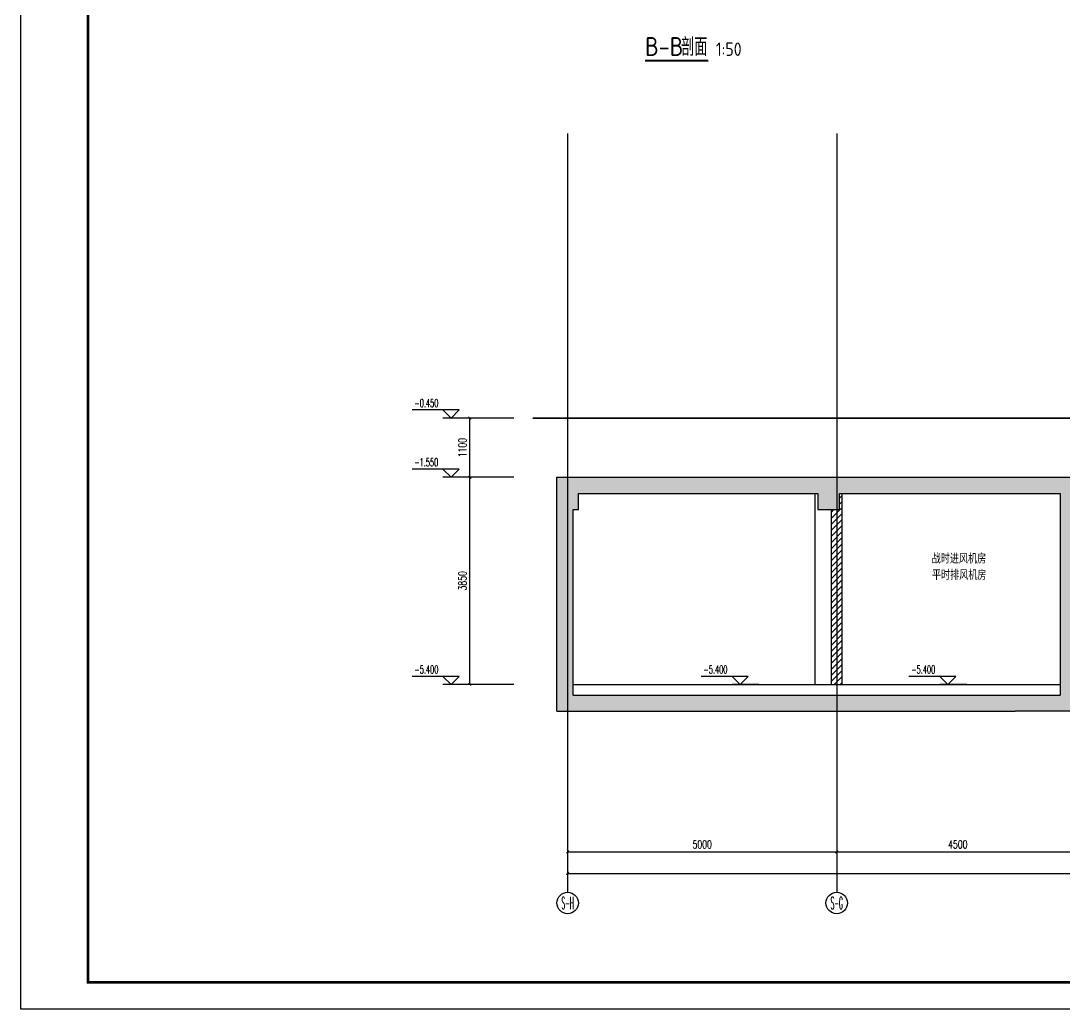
# Model space of a CAD drawing. Extents: x 0 to 2037025, y -2738621 to 0.
# Drawn here: x 1010039 to 1029422, y -1460076 to -1441711 of the extents above; entities that cross this region are included whole.
import ezdxf
from ezdxf.enums import TextEntityAlignment as Align

# ---------------------------------------------------------------- set-up
doc = ezdxf.new("R2010")
doc.units = 0
doc.header["$LTSCALE"] = 10
doc.header["$MEASUREMENT"] = 0
doc.linetypes.add('DOTE', pattern=[2.42, 2, -0.2, 0.02, -0.2])
for name, color, linetype in [('AXIS', 3, 'Continuous'), ('AXIS_TEXT', 7, 'Continuous'), ('DIM_ELEV', 3, 'Continuous'), ('DIM_SYMB', 3, 'Continuous'), ('DOTE', 1, 'DOTE'), ('PUB_DIM', 3, 'Continuous'), ('PUB_HATCH', 252, 'Continuous'), ('PUB_TEXT', 7, 'Continuous'), ('WALL', 4, 'Continuous'), ('图框', 142, 'Continuous'), ('批量导出图层', 1, 'Continuous')]:
    doc.layers.add(name, color=color, linetype=linetype)
doc.styles.add('_TCH_AXIS', font='COMPLEX', dxfattribs={"bigfont": 'GBCBIG'})
doc.styles.add('_TCH_DIM', font='SIMPLEX.shx', dxfattribs={"width": 0.7, "bigfont": 'GBCBIG.shx'})
doc.styles.add('_TCH_DIM_T3', font='simplex_.ttf', dxfattribs={"width": 0.705882, "bigfont": 'GBCBIG'})
doc.styles.add('COMPLEX', font='COMPLEX')
doc.styles.get("Standard").update_dxf_attribs({"font": 'gbenor.shx', "bigfont": 'gbcbig.shx'})
doc.dimstyles.new('_TCH_ARCH&&50', dxfattribs={"dimtxt": 148.75, "dimasz": 50, "dimexe": 125, "dimexo": 150, "dimgap": 63.125, "dimtad": 1, "dimdec": 0, "dimzin": 0, "dimdsep": 46, "dimtxsty": '_TCH_DIM_T3', "dimblk": 'ARCHTICK', "dimcen": 0.09, "dimclrt": 7, "dimazin": 2, "dimtfac": 1, "dimtdec": 0, "dimtix": 1, "dimtmove": 2, "dimatfit": 3, "dimfxl": 0, "dimtolj": 1, "dimtzin": 0, "dimarcsym": 0})

# ---------------------------------------------------------------- blocks, each defined once
blk = doc.blocks.new('图框A0')
at = {"layer": '图框'}
blk.add_lwpolyline([(0, 0), (0, 84100), (118900, 84100), (118900, 0)], close=True, dxfattribs=at)
at = {"layer": '图框', "const_width": 100}
blk.add_lwpolyline([(2500, 1000), (117900, 1000), (117900, 83100), (2500, 83100)], close=True, dxfattribs=at)
blk = doc.blocks.new('_ArchTick')
at = {"color": 0, "linetype": 'ByBlock', "const_width": 0.4}
blk.add_lwpolyline([(-0.5, -0.5), (0.5, 0.5)], dxfattribs=at)
blk = doc.blocks.new('*D590')
at = {"layer": 'AXIS', "color": 0, "lineweight": -2, "transparency": 16777216}
for p, q in [((1025197, -1456054), (1025197, -1457279)), ((1029697, -1456054), (1029697, -1457279)), ((1025197, -1457154), (1029697, -1457154))]:
    blk.add_line(p, q, dxfattribs=at)
at = {"layer": 'Defpoints', "color": 0, "transparency": 16777216}
for p in [(1025197, -1455904), (1029697, -1455904), (1029697, -1457154)]:
    blk.add_point(p, dxfattribs=at)
at = {"layer": 'AXIS', "color": 0, "lineweight": -2, "transparency": 16777216, "xscale": 50, "yscale": 50, "zscale": 50, "rotation": 180}
blk.add_blockref('_ArchTick', (1025197, -1457154), dxfattribs=at)
at = {"layer": 'AXIS', "color": 0, "lineweight": -2, "transparency": 16777216, "xscale": 50, "yscale": 50, "zscale": 50}
blk.add_blockref('_ArchTick', (1029697, -1457154), dxfattribs=at)
at = {"layer": 'AXIS', "color": 7, "transparency": 16777216, "insert": (1027447, -1457014), "char_height": 148.8, "attachment_point": 5, "style": '_TCH_DIM_T3'}
blk.add_mtext('\\A1;4500', dxfattribs=at)
blk = doc.blocks.new('*D591')
at = {"layer": 'AXIS', "color": 0, "lineweight": -2, "transparency": 16777216}
for p, q in [((1020197, -1456054), (1020197, -1457279)), ((1025197, -1456054), (1025197, -1457279)), ((1020197, -1457154), (1025197, -1457154))]:
    blk.add_line(p, q, dxfattribs=at)
at = {"layer": 'Defpoints', "color": 0, "transparency": 16777216}
for p in [(1020197, -1455904), (1025197, -1455904), (1025197, -1457154)]:
    blk.add_point(p, dxfattribs=at)
at = {"layer": 'AXIS', "color": 0, "lineweight": -2, "transparency": 16777216, "xscale": 50, "yscale": 50, "zscale": 50, "rotation": 180}
blk.add_blockref('_ArchTick', (1020197, -1457154), dxfattribs=at)
at = {"layer": 'AXIS', "color": 0, "lineweight": -2, "transparency": 16777216, "xscale": 50, "yscale": 50, "zscale": 50}
blk.add_blockref('_ArchTick', (1025197, -1457154), dxfattribs=at)
at = {"layer": 'AXIS', "color": 7, "transparency": 16777216, "insert": (1022697, -1457015), "char_height": 148.8, "attachment_point": 5, "style": '_TCH_DIM_T3'}
blk.add_mtext('\\A1;5000', dxfattribs=at)
blk = doc.blocks.new('*D592')
at = {"layer": 'AXIS', "color": 0, "lineweight": -2, "transparency": 16777216}
for p, q in [((1020197, -1456054), (1020197, -1457679)), ((1055297, -1456054), (1055297, -1457679)), ((1020197, -1457554), (1055297, -1457554))]:
    blk.add_line(p, q, dxfattribs=at)
at = {"layer": 'Defpoints', "color": 0, "transparency": 16777216}
for p in [(1020197, -1455904), (1055297, -1455904), (1055297, -1457554)]:
    blk.add_point(p, dxfattribs=at)
at = {"layer": 'AXIS', "color": 0, "lineweight": -2, "transparency": 16777216, "xscale": 50, "yscale": 50, "zscale": 50, "rotation": 180}
blk.add_blockref('_ArchTick', (1020197, -1457554), dxfattribs=at)
at = {"layer": 'AXIS', "color": 0, "lineweight": -2, "transparency": 16777216, "xscale": 50, "yscale": 50, "zscale": 50}
blk.add_blockref('_ArchTick', (1055297, -1457554), dxfattribs=at)
at = {"layer": 'AXIS', "color": 7, "transparency": 16777216, "insert": (1037747, -1457415), "char_height": 148.8, "attachment_point": 5, "style": '_TCH_DIM_T3'}
blk.add_mtext('\\A1;35100', dxfattribs=at)
blk = doc.blocks.new('*D593')
at = {"layer": 'Defpoints', "color": 0, "transparency": 16777216}
for p in [(1018381, -1450192), (1019349, -1450192), (1019349, -1454042)]:
    blk.add_point(p, dxfattribs=at)
at = {"layer": 'PUB_DIM', "color": 0, "lineweight": -2, "transparency": 16777216}
for p, q in [((1019199, -1450192), (1018256, -1450192)), ((1018381, -1454042), (1018381, -1450192)), ((1019199, -1454042), (1018256, -1454042))]:
    blk.add_line(p, q, dxfattribs=at)
at = {"layer": 'PUB_DIM', "color": 0, "lineweight": -2, "transparency": 16777216, "xscale": 50, "yscale": 50, "zscale": 50}
for p, rotation in [((1018381, -1450192), 90), ((1018381, -1454042), 270)]:
    blk.add_blockref('_ArchTick', p, dxfattribs=dict(at, rotation=rotation))
at = {"layer": 'PUB_DIM', "color": 7, "transparency": 16777216, "insert": (1018243, -1452117), "char_height": 148.8, "attachment_point": 5, "rotation": 90, "style": '_TCH_DIM_T3'}
blk.add_mtext('\\A1;3850', dxfattribs=at)
blk = doc.blocks.new('*D594')
at = {"layer": 'Defpoints', "color": 0, "transparency": 16777216}
for p in [(1018381, -1449092), (1019349, -1449092), (1019349, -1450192)]:
    blk.add_point(p, dxfattribs=at)
at = {"layer": 'PUB_DIM', "color": 0, "lineweight": -2, "transparency": 16777216}
for p, q in [((1019199, -1449092), (1018256, -1449092)), ((1018381, -1450192), (1018381, -1449092)), ((1019199, -1450192), (1018256, -1450192))]:
    blk.add_line(p, q, dxfattribs=at)
at = {"layer": 'PUB_DIM', "color": 0, "lineweight": -2, "transparency": 16777216, "xscale": 50, "yscale": 50, "zscale": 50}
for p, rotation in [((1018381, -1449092), 90), ((1018381, -1450192), 270)]:
    blk.add_blockref('_ArchTick', p, dxfattribs=dict(at, rotation=rotation))
at = {"layer": 'PUB_DIM', "color": 7, "transparency": 16777216, "insert": (1018243, -1449642), "char_height": 148.8, "attachment_point": 5, "rotation": 90, "style": '_TCH_DIM_T3'}
blk.add_mtext('\\A1;1100', dxfattribs=at)
blk = doc.blocks.new('_AXISO')
blk.add_circle((0, 0), 0.5)
at = {"layer": 'AXIS_TEXT', "style": 'COMPLEX', "width": 1.041667}
blk.add_attdef('A', text='', height=0.56, dxfattribs=at).set_placement((-0.25, -0.28), (0.25, -0.28), align=Align.FIT)

msp = doc.modelspace()

# ---------------------------------------------------------------- hatches: boundary and pattern name
at = {"layer": 'PUB_HATCH'}
h = msp.add_hatch(dxfattribs=at)
h.set_pattern_fill('钢筋混凝土', color=256, scale=50)
h.set_pattern_definition([(45, (5481.13, 0), (-88.388348, 88.388348), []), (50, (5481.13, 0), (358.63009, -31.376067), [37.5, -412.5]), (355, (5481.13, 0), (-69.37567, 376.09607), [30, -330]), (100.4514, (5511, -2.6), (289.25469, 344.71977), [31.870095, -350.571056]), (46.1842, (5481.13, 100), (533.62052, -82.75951), [56.25, -618.75]), (96.6356, (5525.6, 93.1), (467.33135, 487.05894), [47.80514, -525.8565]), (351.1842, (5481.13, 100), (467.33097, 487.0593), [45, -495]), (21, (5531.13, 75), (298.453526, -201.309445), [37.5, -412.5]), (326, (5531.13, 75), (121.657666, 362.57502), [30, -330]), (71.4514, (5556, 58.22), (420.111314, 161.26525), [31.870095, -350.571056]), (37.5, (5481.13, 0), (6.079928, 166.446927), [0, -326, 0, -335, 0, -331.25]), (7.5, (5481.13, 0), (131.534769, 197.205856), [0, -191, 0, -318.5, 0, -126.25]), (327.5, (5369.63, 0), (266.911218, -11.277436), [0, -125, 0, -390, 0, -517.5]), (317.5, (5319.63, 0), (291.593085, 50.05249), [0, -162.5, 0, -259, 0, -367.5])])
h.paths.add_polyline_path([(1035447.4, -1454241.8), (1035447.4, -1453541.6), (1035147.4, -1453541.6), (1035147.4, -1453391.6), (1034947.4, -1453391.6), (1034947.4, -1454241.8), (1033097.4, -1454241.8), (1033097.4, -1450491.8), (1034947.4, -1450491.8), (1034947.4, -1452591.6), (1035147.4, -1452591.6), (1035147.4, -1452441.6), (1035447.4, -1452441.6), (1035447.4, -1448741.8), (1036747.4, -1448741.8), (1036747.4, -1449041.8), (1036947.4, -1449041.8), (1036947.4, -1448641.8), (1034997.4, -1448641.8), (1034997.4, -1450191.8), (1019997.4, -1450191.8), (1019997.4, -1454541.8), (1028510.2, -1454541.8), (1029347.4, -1454541.8), (1040067.4, -1454541.8), (1040644.7, -1454541.8), (1055397.4, -1454541.8), (1055397.4, -1449391.8), (1055397.4, -1449091.8), (1055397.4, -1448591.8), (1055097.4, -1448591.8), (1055097.4, -1449691.8), (1055097.4, -1454241.8), (1040067.4, -1454241.8), (1037147.4, -1454241.8), (1037147.4, -1454032), (1040847.4, -1451630.6), (1040847.4, -1451741.8), (1041047.4, -1451741.8), (1041047.4, -1451441.8), (1043097.4, -1451441.8), (1043097.4, -1451741.8), (1043297.4, -1451741.8), (1043297.4, -1451341.8), (1040847.4, -1451341.8), (1040847.4, -1451510.6), (1040587.4, -1451510.6), (1040587.4, -1451679.3), (1040327.4, -1451679.3), (1040327.4, -1451848.1), (1040067.4, -1451848.1), (1040067.4, -1452016.8), (1039807.4, -1452016.8), (1039807.4, -1452185.6), (1039547.4, -1452185.6), (1039547.4, -1452354.3), (1039287.4, -1452354.3), (1039287.4, -1452523.1), (1039027.4, -1452523.1), (1039027.4, -1452691.8), (1038767.4, -1452691.8), (1038767.4, -1452860.6), (1038507.4, -1452860.6), (1038507.4, -1453029.3), (1038247.4, -1453029.3), (1038247.4, -1453198.1), (1037987.4, -1453198.1), (1037987.4, -1453366.8), (1037727.4, -1453366.8), (1037727.4, -1453535.6), (1037467.4, -1453535.6), (1037467.4, -1453704.3), (1037207.4, -1453704.3), (1037207.4, -1453873.1), (1036947.4, -1453873.1), (1036947.4, -1454241.8)])
h.paths.add_polyline_path([(1032797.4, -1454241.8), (1029647.4, -1454241.8), (1029647.4, -1450791.8), (1029747.4, -1450791.8), (1029747.4, -1450491.8), (1032797.4, -1450491.8)], flags=16)
h.paths.add_polyline_path([(1029347.4, -1454241.8), (1020297.4, -1454241.8), (1020297.4, -1450791.8), (1020397.4, -1450791.8), (1020397.4, -1450491.8), (1024847.4, -1450491.8), (1024847.4, -1450791.8), (1025247.4, -1450791.8), (1025247.4, -1450491.8), (1029347.4, -1450491.8)], flags=16)
h = msp.add_hatch(dxfattribs=at)
h.set_pattern_fill('ANSI31', color=256, scale=50)
h.set_pattern_definition([(45, (-37748.61, -121121.94), (-56.1266008, 56.1266008), [])])
h.paths.add_polyline_path([(1025297.4, -1450491.8), (1025247.4, -1450491.8), (1025247.4, -1450791.8), (1025097.4, -1450791.8), (1025097.4, -1454041.8), (1025297.4, -1454041.8)])

# ---------------------------------------------------------------- linework, layer by layer
for p, q in [((1024797.4, -1454041.8), (1024797.4, -1450491.8)), ((1020297.4, -1454041.8), (1029347.4, -1454041.8)), ((1025097.4, -1454041.8), (1025297.4, -1454041.8))]:
    msp.add_line(p, q)
at = {"const_width": 30}
msp.add_lwpolyline([(1034997.4, -1449091.8), (1019547.1, -1449091.8)], dxfattribs=at)
at = {"layer": 'AXIS'}
for p, q in [((1020197.4, -1455903.6), (1020197.4, -1457903.6)), ((1025197.4, -1455903.6), (1025197.4, -1457903.6))]:
    msp.add_line(p, q, dxfattribs=at)
at = {"layer": 'DIM_ELEV'}
for p, q in [((1018180.9, -1448941.8), (1017306.4, -1448941.8)), ((1018030.9, -1449091.8), (1017880.9, -1448941.8)), ((1018380.9, -1449091.8), (1017880.9, -1449091.8)), ((1018030.9, -1449091.8), (1018180.9, -1448941.8)), ((1018180.9, -1450041.8), (1017306.4, -1450041.8)), ((1018030.9, -1450191.8), (1017880.9, -1450041.8)), ((1018030.9, -1450191.8), (1018180.9, -1450041.8)), ((1018380.9, -1450191.8), (1017880.9, -1450191.8)), ((1018180.9, -1453891.8), (1017306.4, -1453891.8)), ((1018030.9, -1454041.8), (1017880.9, -1453891.8)), ((1018030.9, -1454041.8), (1018180.9, -1453891.8)), ((1023552, -1453891.8), (1022677.5, -1453891.8)), ((1023402, -1454041.8), (1023252, -1453891.8)), ((1023402, -1454041.8), (1023552, -1453891.8)), ((1027413, -1453891.8), (1026538.5, -1453891.8)), ((1027263, -1454041.8), (1027113, -1453891.8)), ((1027263, -1454041.8), (1027413, -1453891.8)), ((1018380.9, -1454041.8), (1017880.9, -1454041.8)), ((1023752, -1454041.8), (1023252, -1454041.8)), ((1027613, -1454041.8), (1027113, -1454041.8))]:
    msp.add_line(p, q, dxfattribs=at)
at = {"layer": 'DIM_SYMB', "const_width": 35}
msp.add_lwpolyline([(1021636.5, -1442451.5), (1022812.9, -1442451.5)], dxfattribs=at)
at = {"layer": 'DOTE'}
for p, q in [((1020197.4, -1443802.2), (1020197.4, -1455903.6)), ((1025197.4, -1443802.2), (1025197.4, -1455903.6))]:
    msp.add_line(p, q, dxfattribs=at)
at = {"layer": 'WALL'}
for p, q in [((1019997.4, -1454541.8), (1019997.4, -1450191.8)), ((1019997.4, -1450191.8), (1034997.4, -1450191.8)), ((1025297.4, -1454041.8), (1025297.4, -1450491.8)), ((1029347.4, -1450491.8), (1029347.4, -1454241.8)), ((1020297.4, -1454241.8), (1020297.4, -1450791.8)), ((1025097.4, -1454041.8), (1025097.4, -1450791.8)), ((1025097.4, -1454041.8), (1025297.4, -1454041.8)), ((1020297.4, -1454241.8), (1029347.4, -1454241.8)), ((1019997.4, -1454541.8), (1028510.2, -1454541.8)), ((1029347.4, -1454541.8), (1028510.2, -1454541.8)), ((1040067.4, -1454541.8), (1029347.4, -1454541.8))]:
    msp.add_line(p, q, dxfattribs=at)
for points in [[(1020297.4, -1450791.8), (1020397.4, -1450791.8), (1020397.4, -1450491.8)], [(1020397.4, -1450491.8), (1024847.4, -1450491.8), (1024847.4, -1450791.8), (1025247.4, -1450791.8), (1025247.4, -1450491.8), (1029347.4, -1450491.8)]]:
    msp.add_lwpolyline(points, dxfattribs=at)
at = {"layer": '批量导出图层'}
msp.add_lwpolyline([(1010038.5, -1418026.1), (1069488.5, -1418026.1), (1069488.5, -1460076.1), (1010038.5, -1460076.1)], close=True, dxfattribs=at)

# ---------------------------------------------------------------- block references
at = {"xscale": 0.5, "yscale": 0.5, "zscale": 0.5}
msp.add_blockref('图框A0', (1010038.5, -1460076.1), dxfattribs=at)
at = {"layer": 'AXIS'}
ref = msp.add_blockref('_AXISO', (1020197.4, -1458103.6), dxfattribs=dict(at, xscale=400, yscale=400, zscale=400))
ref.add_attrib('A', 'S-H', dxfattribs={"layer": 'AXIS_TEXT', "height": 226.27, "style": '_TCH_AXIS', "width": 0.318182}).set_placement((1020084.2, -1458216.7), (1020310.5, -1458216.7), align=Align.FIT)
ref = msp.add_blockref('_AXISO', (1025197.4, -1458103.6), dxfattribs=dict(at, xscale=400, yscale=400, zscale=400))
ref.add_attrib('A', 'S-G', dxfattribs={"layer": 'AXIS_TEXT', "height": 226.27, "style": '_TCH_AXIS', "width": 0.328125}).set_placement((1025084.2, -1458216.7), (1025310.5, -1458216.7), align=Align.FIT)

# ---------------------------------------------------------------- texts
at = {"layer": 'PUB_TEXT'}
for s, height, p in [('B-B', 350, (1021636.5, -1442362.9)), ('剖面', 337.59, (1022307.3, -1442362.9)), ('1:50', 250, (1022952.9, -1442362.9)), ('战时进风机房', 168.79, (1026962, -1451795.3)), ('平时排风机房', 168.79, (1026966.8, -1452098))]:
    msp.add_text(s, height=height, dxfattribs=at).set_placement(p)
at = {"layer": 'PUB_TEXT', "style": '_TCH_DIM', "width": 0.494118}
for s, p in [('-0.450', (1017349.2, -1448889.3)), ('-1.550', (1017347.1, -1449989.3)), ('-5.400', (1017349.2, -1453839.3)), ('-5.400', (1022720.2, -1453839.3)), ('-5.400', (1026581.3, -1453839.3))]:
    msp.add_text(s, height=148.75, dxfattribs=at).set_placement(p)

# ---------------------------------------------------------------- dimensions: what is measured, and where the dimension line sits
at = {"layer": 'AXIS'}
for p1, p2, distance, picture, middle in [((1020197.4, -1455903.6), (1025197.4, -1455903.6), -1250, '*D591', (1022697.4, -1457015.4)), ((1020197.4, -1455903.6), (1055297.4, -1455903.6), -1650, '*D592', (1037747.4, -1457415.4)), ((1025197.4, -1455903.6), (1029697.4, -1455903.6), -1250, '*D590', (1027447.4, -1457013.7))]:
    dim = msp.add_aligned_dim(p1=p1, p2=p2, distance=distance, dimstyle='_TCH_ARCH&&50', dxfattribs=at)
    dim.commit()
    dim.dimension.update_dxf_attribs({"geometry": picture, "text_midpoint": middle})
at = {"layer": 'PUB_DIM'}
for p1, p2, picture, middle in [((1019348.5, -1450191.8), (1019348.5, -1449091.8), '*D594', (1018242.7, -1449641.8)), ((1019348.5, -1454041.8), (1019348.5, -1450191.8), '*D593', (1018242.7, -1452116.8))]:
    dim = msp.add_aligned_dim(p1=p1, p2=p2, distance=967.6, dimstyle='_TCH_ARCH&&50', dxfattribs=at)
    dim.commit()
    dim.dimension.update_dxf_attribs({"geometry": picture, "text_midpoint": middle})

doc.saveas('drawing.dxf')
